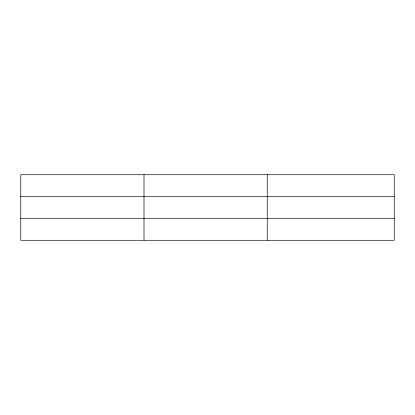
<?xml version="1.0" encoding="UTF-8"?>
<svg xmlns="http://www.w3.org/2000/svg" width="415" height="415" viewBox="0 0 415 415"><rect width="100%" height="100%" fill="white"/><g stroke="black" fill="none" stroke-linecap="round" stroke-linejoin="round"><path stroke-width="0.62" d="M144.005 174.715L144.005 240.285M267.26 174.715L267.26 240.285M394.25 196.352L394.25 174.715L20.75 174.715L20.75 240.285L394.25 240.285L394.25 196.352L20.75 196.352M20.75 218.648L394.25 218.648"/></g></svg>
